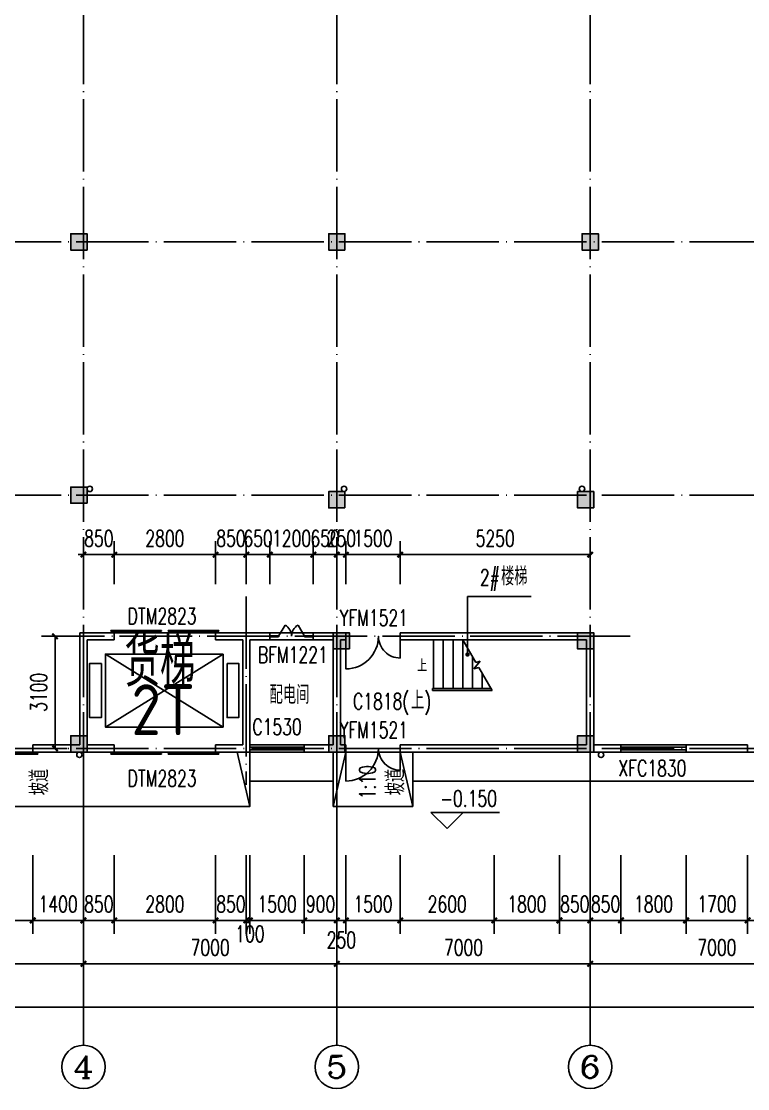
# Model space of a CAD drawing. Extents: x -4747 to 1060961, y -766984 to 396631.
# Drawn here: x 497830 to 517895, y -16063 to 13431 of the extents above; entities that cross this region are included whole.
import ezdxf
from ezdxf.enums import TextEntityAlignment as Align

# ---------------------------------------------------------------- set-up
doc = ezdxf.new("R2010")
doc.units = 0
doc.header["$LTSCALE"] = 1000
doc.header["$MEASUREMENT"] = 0
doc.linetypes.add('DOTE', pattern=[2.42, 2, -0.2, 0.02, -0.2])
doc.layers.get('0').update_dxf_attribs({"linetype": 'CONTINUOUS'})
doc.layers.get('DEFPOINTS').update_dxf_attribs({"linetype": 'CONTINUOUS'})
for name, color, linetype in [('AXIS', 3, 'CONTINUOUS'), ('AXIS_TEXT', 7, 'CONTINUOUS'), ('DIM_ELEV', 3, 'CONTINUOUS'), ('DIM_LEAD', 3, 'CONTINUOUS'), ('DIM_SYMB', 3, 'CONTINUOUS'), ('DOTE', 1, 'DOTE'), ('PUB_DIM', 3, 'CONTINUOUS'), ('PUB_TEXT', 7, 'CONTINUOUS'), ('STAIR', 2, 'CONTINUOUS'), ('WALL', 6, 'CONTINUOUS'), ('WINDOW', 4, 'CONTINUOUS'), ('WINDOW_TEXT', 7, 'CONTINUOUS'), ('剖面填充', 147, 'CONTINUOUS'), ('散水', 2, 'CONTINUOUS'), ('柱', 2, 'CONTINUOUS'), ('柱涂实', 54, 'CONTINUOUS'), ('立面轮廓线', 3, 'CONTINUOUS'), ('雨水管', 2, 'CONTINUOUS'), ('面积计算', 7, 'CONTINUOUS')]:
    doc.layers.add(name, color=color, linetype=linetype)
doc.styles.add('_TCH_AXIS', font='COMPLEX', dxfattribs={"bigfont": 'GBCBIG'})
doc.styles.add('_TCH_DIM', font='SIMPLEX', dxfattribs={"bigfont": 'GBCBIG'})
doc.styles.add('_TCH_WINDOW', font='SIMPLEX', dxfattribs={"height": 3.5, "bigfont": 'GBCBIG'})
doc.styles.add('COMPLEX', font='complex_.ttf')
doc.styles.add('DIM_FONT', font='SIMPLEX', dxfattribs={"width": 0.7, "bigfont": 'GBCBIG'})
doc.styles.get("Standard").update_dxf_attribs({"font": 'gbenor.shx', "bigfont": 'gbcbig.shx'})
doc.dimstyles.new('DIMN150', dxfattribs={"dimscale": 1.5, "dimtxt": 300, "dimasz": 100, "dimexe": 250, "dimexo": 300, "dimgap": 150, "dimtad": 1, "dimdec": 0, "dimzin": 0, "dimtxsty": 'DIM_FONT', "dimblk": 'ARCHTICK', "dimcen": 0.09, "dimclrt": 7, "dimazin": 3, "dimtfac": 1, "dimtdec": 0, "dimtix": 1, "dimtmove": 0, "dimatfit": 3, "dimtolj": 1, "dimtzin": 0})

# ---------------------------------------------------------------- blocks, each defined once
blk = doc.blocks.new('A$C22EA1380')
at = {"layer": '柱涂实'}
for points in [[(21200, 13875), (21200, 14325), (20750, 14325), (20750, 13875)], [(28325, 13875), (28325, 14325), (27875, 14325), (27875, 13875)], [(35325, 13875), (35325, 14325), (34875, 14325), (34875, 13875)], [(21200, 6875), (21200, 7325), (20750, 7325), (20750, 6875)], [(28325, 6750), (28325, 7200), (27875, 7200), (27875, 6750)], [(35200, 6750), (35200, 7200), (34750, 7200), (34750, 6750)], [(28450, 2850), (28450, 3300), (28000, 3300), (28000, 2850)], [(35200, 2850), (35200, 3300), (34750, 3300), (34750, 2850)], [(21200, 0), (21200, 450), (20750, 450), (20750, 0)], [(28325, 0), (28325, 450), (27875, 450), (27875, 0)], [(35200, 0), (35200, 450), (34750, 450), (34750, 0)]]:
    blk.add_hatch(color=256, dxfattribs=at).paths.add_polyline_path(points)
at = {"layer": '柱'}
for points in [[(21200, 13875), (21200, 14325), (20750, 14325), (20750, 13875)], [(28325, 13875), (28325, 14325), (27875, 14325), (27875, 13875)], [(35325, 13875), (35325, 14325), (34875, 14325), (34875, 13875)], [(21200, 6875), (21200, 7325), (20750, 7325), (20750, 6875)], [(28325, 6750), (28325, 7200), (27875, 7200), (27875, 6750)], [(35200, 6750), (35200, 7200), (34750, 7200), (34750, 6750)], [(28450, 2850), (28450, 3300), (28000, 3300), (28000, 2850)], [(35200, 2850), (35200, 3300), (34750, 3300), (34750, 2850)], [(21200, 0), (21200, 450), (20750, 450), (20750, 0)], [(28325, 0), (28325, 450), (27875, 450), (27875, 0)], [(35200, 0), (35200, 450), (34750, 450), (34750, 0)]]:
    blk.add_lwpolyline(points, close=True, dxfattribs=at)
at = {"layer": '柱涂实', "linetype": 'CONTINUOUS'}
for points in [[(21200, 13875), (21200, 14325), (20750, 14325), (20750, 13875)], [(28325, 13875), (28325, 14325), (27875, 14325), (27875, 13875)], [(35325, 13875), (35325, 14325), (34875, 14325), (34875, 13875)], [(21200, 6875), (21200, 7325), (20750, 7325), (20750, 6875)], [(28325, 6750), (28325, 7200), (27875, 7200), (27875, 6750)], [(35200, 6750), (35200, 7200), (34750, 7200), (34750, 6750)], [(28450, 2850), (28450, 3300), (28000, 3300), (28000, 2850)], [(35200, 2850), (35200, 3300), (34750, 3300), (34750, 2850)], [(21200, 0), (21200, 450), (20750, 450), (20750, 0)], [(28325, 0), (28325, 450), (27875, 450), (27875, 0)], [(35200, 0), (35200, 450), (34750, 450), (34750, 0)]]:
    blk.add_lwpolyline(points, close=True, dxfattribs=at)
blk = doc.blocks.new('_ARCHTICK')
at = {"color": 0, "linetype": 'BYBLOCK', "const_width": 0.4}
blk.add_lwpolyline([(-0.5, -0.5), (0.5, 0.5)], dxfattribs=at)
blk = doc.blocks.new('*D963')
at = {"layer": 'DEFPOINTS', "color": 0}
for p in [(500395, -1307), (499545, -2570), (500395, -2570)]:
    blk.add_point(p, dxfattribs=at)
at = {"layer": 'PUB_DIM', "color": 0}
for p, q in [((499545, -2120), (499545, -932)), ((500395, -2120), (500395, -932)), ((499545, -1307), (499395, -1307)), ((499545, -1307), (500395, -1307)), ((500395, -1307), (500545, -1307))]:
    blk.add_line(p, q, dxfattribs=at)
at = {"layer": 'PUB_DIM', "color": 0, "xscale": 150, "yscale": 150, "zscale": 150}
blk.add_blockref('_ARCHTICK', (499545, -1307), dxfattribs=at)
at = {"layer": 'PUB_DIM', "color": 0, "xscale": 150, "yscale": 150, "zscale": 150, "rotation": 180}
blk.add_blockref('_ARCHTICK', (500395, -1307), dxfattribs=at)
at = {"layer": 'PUB_DIM', "color": 7, "insert": (499970, -857), "char_height": 450, "attachment_point": 5, "style": 'DIM_FONT'}
blk.add_mtext('\\A1;850', dxfattribs=at)
blk = doc.blocks.new('*D964')
at = {"layer": 'DEFPOINTS', "color": 0}
for p in [(503195, -1307), (500395, -2570), (503195, -2570)]:
    blk.add_point(p, dxfattribs=at)
at = {"layer": 'PUB_DIM', "color": 0}
for p, q in [((500395, -2120), (500395, -932)), ((503195, -2120), (503195, -932)), ((500395, -1307), (503195, -1307))]:
    blk.add_line(p, q, dxfattribs=at)
at = {"layer": 'PUB_DIM', "color": 0, "xscale": 150, "yscale": 150, "zscale": 150, "rotation": 180}
blk.add_blockref('_ARCHTICK', (500395, -1307), dxfattribs=at)
at = {"layer": 'PUB_DIM', "color": 0, "xscale": 150, "yscale": 150, "zscale": 150}
blk.add_blockref('_ARCHTICK', (503195, -1307), dxfattribs=at)
at = {"layer": 'PUB_DIM', "color": 7, "insert": (501795, -857), "char_height": 450, "attachment_point": 5, "style": 'DIM_FONT'}
blk.add_mtext('\\A1;2800', dxfattribs=at)
blk = doc.blocks.new('*D965')
at = {"layer": 'DEFPOINTS', "color": 0}
for p in [(504045, -1307), (503195, -2570), (504045, -2570)]:
    blk.add_point(p, dxfattribs=at)
at = {"layer": 'PUB_DIM', "color": 0}
for p, q in [((503195, -2120), (503195, -932)), ((504045, -2120), (504045, -932)), ((503195, -1307), (503045, -1307)), ((503195, -1307), (504045, -1307)), ((504045, -1307), (504195, -1307))]:
    blk.add_line(p, q, dxfattribs=at)
at = {"layer": 'PUB_DIM', "color": 0, "xscale": 150, "yscale": 150, "zscale": 150}
blk.add_blockref('_ARCHTICK', (503195, -1307), dxfattribs=at)
at = {"layer": 'PUB_DIM', "color": 0, "xscale": 150, "yscale": 150, "zscale": 150, "rotation": 180}
blk.add_blockref('_ARCHTICK', (504045, -1307), dxfattribs=at)
at = {"layer": 'PUB_DIM', "color": 7, "insert": (503620, -857), "char_height": 450, "attachment_point": 5, "style": 'DIM_FONT'}
blk.add_mtext('\\A1;850', dxfattribs=at)
blk = doc.blocks.new('*D966')
at = {"layer": 'DEFPOINTS', "color": 0}
for p in [(504695, -1307), (504045, -2570), (504695, -2570)]:
    blk.add_point(p, dxfattribs=at)
at = {"layer": 'PUB_DIM', "color": 0}
for p, q in [((504045, -2120), (504045, -932)), ((504695, -2120), (504695, -932)), ((504045, -1307), (503895, -1307)), ((504045, -1307), (504695, -1307)), ((504695, -1307), (504845, -1307))]:
    blk.add_line(p, q, dxfattribs=at)
at = {"layer": 'PUB_DIM', "color": 0, "xscale": 150, "yscale": 150, "zscale": 150}
blk.add_blockref('_ARCHTICK', (504045, -1307), dxfattribs=at)
at = {"layer": 'PUB_DIM', "color": 0, "xscale": 150, "yscale": 150, "zscale": 150, "rotation": 180}
blk.add_blockref('_ARCHTICK', (504695, -1307), dxfattribs=at)
at = {"layer": 'PUB_DIM', "color": 7, "insert": (504370, -857), "char_height": 450, "attachment_point": 5, "style": 'DIM_FONT'}
blk.add_mtext('\\A1;650', dxfattribs=at)
blk = doc.blocks.new('*D967')
at = {"layer": 'DEFPOINTS', "color": 0}
for p in [(505895, -1307), (504695, -2570), (505895, -2570)]:
    blk.add_point(p, dxfattribs=at)
at = {"layer": 'PUB_DIM', "color": 0}
for p, q in [((504695, -2120), (504695, -932)), ((505895, -2120), (505895, -932)), ((504695, -1307), (504545, -1307)), ((504695, -1307), (505895, -1307)), ((505895, -1307), (506045, -1307))]:
    blk.add_line(p, q, dxfattribs=at)
at = {"layer": 'PUB_DIM', "color": 0, "xscale": 150, "yscale": 150, "zscale": 150}
blk.add_blockref('_ARCHTICK', (504695, -1307), dxfattribs=at)
at = {"layer": 'PUB_DIM', "color": 0, "xscale": 150, "yscale": 150, "zscale": 150, "rotation": 180}
blk.add_blockref('_ARCHTICK', (505895, -1307), dxfattribs=at)
at = {"layer": 'PUB_DIM', "color": 7, "insert": (505295, -857), "char_height": 450, "attachment_point": 5, "style": 'DIM_FONT'}
blk.add_mtext('\\A1;1200', dxfattribs=at)
blk = doc.blocks.new('*D968')
at = {"layer": 'DEFPOINTS', "color": 0}
for p in [(506545, -1307), (505895, -2570), (506545, -2570)]:
    blk.add_point(p, dxfattribs=at)
at = {"layer": 'PUB_DIM', "color": 0}
for p, q in [((505895, -2120), (505895, -932)), ((506545, -2120), (506545, -932)), ((505895, -1307), (505745, -1307)), ((505895, -1307), (506545, -1307)), ((506545, -1307), (506695, -1307))]:
    blk.add_line(p, q, dxfattribs=at)
at = {"layer": 'PUB_DIM', "color": 0, "xscale": 150, "yscale": 150, "zscale": 150}
blk.add_blockref('_ARCHTICK', (505895, -1307), dxfattribs=at)
at = {"layer": 'PUB_DIM', "color": 0, "xscale": 150, "yscale": 150, "zscale": 150, "rotation": 180}
blk.add_blockref('_ARCHTICK', (506545, -1307), dxfattribs=at)
at = {"layer": 'PUB_DIM', "color": 7, "insert": (506220, -857), "char_height": 450, "attachment_point": 5, "style": 'DIM_FONT'}
blk.add_mtext('\\A1;650', dxfattribs=at)
blk = doc.blocks.new('*D969')
at = {"layer": 'DEFPOINTS', "color": 0}
for p in [(506795, -1307), (506545, -2570), (506795, -2570)]:
    blk.add_point(p, dxfattribs=at)
at = {"layer": 'PUB_DIM', "color": 0}
for p, q in [((506545, -2120), (506545, -932)), ((506795, -2120), (506795, -932)), ((506545, -1307), (506395, -1307)), ((506545, -1307), (506795, -1307)), ((506795, -1307), (506945, -1307))]:
    blk.add_line(p, q, dxfattribs=at)
at = {"layer": 'PUB_DIM', "color": 0, "xscale": 150, "yscale": 150, "zscale": 150}
blk.add_blockref('_ARCHTICK', (506545, -1307), dxfattribs=at)
at = {"layer": 'PUB_DIM', "color": 0, "xscale": 150, "yscale": 150, "zscale": 150, "rotation": 180}
blk.add_blockref('_ARCHTICK', (506795, -1307), dxfattribs=at)
at = {"layer": 'PUB_DIM', "color": 7, "insert": (506670, -857), "char_height": 450, "attachment_point": 5, "style": 'DIM_FONT'}
blk.add_mtext('\\A1;250', dxfattribs=at)
blk = doc.blocks.new('*D970')
at = {"layer": 'DEFPOINTS', "color": 0}
for p in [(508295, -1307), (506795, -2570), (508295, -2570)]:
    blk.add_point(p, dxfattribs=at)
at = {"layer": 'PUB_DIM', "color": 0}
for p, q in [((506795, -2120), (506795, -932)), ((508295, -2120), (508295, -932)), ((506795, -1307), (506645, -1307)), ((506795, -1307), (508295, -1307)), ((508295, -1307), (508445, -1307))]:
    blk.add_line(p, q, dxfattribs=at)
at = {"layer": 'PUB_DIM', "color": 0, "xscale": 150, "yscale": 150, "zscale": 150}
blk.add_blockref('_ARCHTICK', (506795, -1307), dxfattribs=at)
at = {"layer": 'PUB_DIM', "color": 0, "xscale": 150, "yscale": 150, "zscale": 150, "rotation": 180}
blk.add_blockref('_ARCHTICK', (508295, -1307), dxfattribs=at)
at = {"layer": 'PUB_DIM', "color": 7, "insert": (507545, -857), "char_height": 450, "attachment_point": 5, "style": 'DIM_FONT'}
blk.add_mtext('\\A1;1500', dxfattribs=at)
blk = doc.blocks.new('*D971')
at = {"layer": 'DEFPOINTS', "color": 0}
for p in [(513545, -1307), (508295, -2570), (513545, -2570)]:
    blk.add_point(p, dxfattribs=at)
at = {"layer": 'PUB_DIM', "color": 0}
for p, q in [((508295, -2120), (508295, -932)), ((513545, -2120), (513545, -932)), ((508295, -1307), (513545, -1307))]:
    blk.add_line(p, q, dxfattribs=at)
at = {"layer": 'PUB_DIM', "color": 0, "xscale": 150, "yscale": 150, "zscale": 150, "rotation": 180}
blk.add_blockref('_ARCHTICK', (508295, -1307), dxfattribs=at)
at = {"layer": 'PUB_DIM', "color": 0, "xscale": 150, "yscale": 150, "zscale": 150}
blk.add_blockref('_ARCHTICK', (513545, -1307), dxfattribs=at)
at = {"layer": 'PUB_DIM', "color": 7, "insert": (510920, -857), "char_height": 450, "attachment_point": 5, "style": 'DIM_FONT'}
blk.add_mtext('\\A1;5250', dxfattribs=at)
blk = doc.blocks.new('*D1541')
at = {"layer": 'DEFPOINTS', "color": 0}
for p in [(517895, -9163), (519695, -9163), (519695, -11413)]:
    blk.add_point(p, dxfattribs=at)
at = {"layer": 'PUB_DIM', "color": 0}
for p, q in [((517895, -9613), (517895, -11788)), ((519695, -9613), (519695, -11788)), ((517895, -11413), (519695, -11413))]:
    blk.add_line(p, q, dxfattribs=at)
at = {"layer": 'PUB_DIM', "color": 0, "xscale": 150, "yscale": 150, "zscale": 150, "rotation": 180}
blk.add_blockref('_ARCHTICK', (517895, -11413), dxfattribs=at)
at = {"layer": 'PUB_DIM', "color": 0, "xscale": 150, "yscale": 150, "zscale": 150}
blk.add_blockref('_ARCHTICK', (519695, -11413), dxfattribs=at)
at = {"layer": 'PUB_DIM', "color": 7, "insert": (518795, -10963), "char_height": 450, "attachment_point": 5, "style": 'DIM_FONT'}
blk.add_mtext('\\A1;1800', dxfattribs=at)
blk = doc.blocks.new('*D1542')
at = {"layer": 'DEFPOINTS', "color": 0}
for p in [(516195, -9163), (517895, -9163), (517895, -11413)]:
    blk.add_point(p, dxfattribs=at)
at = {"layer": 'PUB_DIM', "color": 0}
for p, q in [((516195, -9613), (516195, -11788)), ((517895, -9613), (517895, -11788)), ((516195, -11413), (517895, -11413))]:
    blk.add_line(p, q, dxfattribs=at)
at = {"layer": 'PUB_DIM', "color": 0, "xscale": 150, "yscale": 150, "zscale": 150, "rotation": 180}
blk.add_blockref('_ARCHTICK', (516195, -11413), dxfattribs=at)
at = {"layer": 'PUB_DIM', "color": 0, "xscale": 150, "yscale": 150, "zscale": 150}
blk.add_blockref('_ARCHTICK', (517895, -11413), dxfattribs=at)
at = {"layer": 'PUB_DIM', "color": 7, "insert": (517045, -10963), "char_height": 450, "attachment_point": 5, "style": 'DIM_FONT'}
blk.add_mtext('\\A1;1700', dxfattribs=at)
blk = doc.blocks.new('*D1543')
at = {"layer": 'DEFPOINTS', "color": 0}
for p in [(514395, -9163), (516195, -9163), (516195, -11413)]:
    blk.add_point(p, dxfattribs=at)
at = {"layer": 'PUB_DIM', "color": 0}
for p, q in [((514395, -9613), (514395, -11788)), ((516195, -9613), (516195, -11788)), ((514395, -11413), (516195, -11413))]:
    blk.add_line(p, q, dxfattribs=at)
at = {"layer": 'PUB_DIM', "color": 0, "xscale": 150, "yscale": 150, "zscale": 150, "rotation": 180}
blk.add_blockref('_ARCHTICK', (514395, -11413), dxfattribs=at)
at = {"layer": 'PUB_DIM', "color": 0, "xscale": 150, "yscale": 150, "zscale": 150}
blk.add_blockref('_ARCHTICK', (516195, -11413), dxfattribs=at)
at = {"layer": 'PUB_DIM', "color": 7, "insert": (515295, -10963), "char_height": 450, "attachment_point": 5, "style": 'DIM_FONT'}
blk.add_mtext('\\A1;1800', dxfattribs=at)
blk = doc.blocks.new('*D1544')
at = {"layer": 'DEFPOINTS', "color": 0}
for p in [(513545, -9163), (514395, -9163), (514395, -11413)]:
    blk.add_point(p, dxfattribs=at)
at = {"layer": 'PUB_DIM', "color": 0}
for p, q in [((513545, -9613), (513545, -11788)), ((514395, -9613), (514395, -11788)), ((513545, -11413), (513395, -11413)), ((513545, -11413), (514395, -11413)), ((514395, -11413), (514545, -11413))]:
    blk.add_line(p, q, dxfattribs=at)
at = {"layer": 'PUB_DIM', "color": 0, "xscale": 150, "yscale": 150, "zscale": 150}
blk.add_blockref('_ARCHTICK', (513545, -11413), dxfattribs=at)
at = {"layer": 'PUB_DIM', "color": 0, "xscale": 150, "yscale": 150, "zscale": 150, "rotation": 180}
blk.add_blockref('_ARCHTICK', (514395, -11413), dxfattribs=at)
at = {"layer": 'PUB_DIM', "color": 7, "insert": (513970, -10963), "char_height": 450, "attachment_point": 5, "style": 'DIM_FONT'}
blk.add_mtext('\\A1;850', dxfattribs=at)
blk = doc.blocks.new('*D1545')
at = {"layer": 'DEFPOINTS', "color": 0}
for p in [(512695, -9163), (513545, -9163), (513545, -11413)]:
    blk.add_point(p, dxfattribs=at)
at = {"layer": 'PUB_DIM', "color": 0}
for p, q in [((512695, -9613), (512695, -11788)), ((513545, -9613), (513545, -11788)), ((512695, -11413), (512545, -11413)), ((512695, -11413), (513545, -11413)), ((513545, -11413), (513695, -11413))]:
    blk.add_line(p, q, dxfattribs=at)
at = {"layer": 'PUB_DIM', "color": 0, "xscale": 150, "yscale": 150, "zscale": 150}
blk.add_blockref('_ARCHTICK', (512695, -11413), dxfattribs=at)
at = {"layer": 'PUB_DIM', "color": 0, "xscale": 150, "yscale": 150, "zscale": 150, "rotation": 180}
blk.add_blockref('_ARCHTICK', (513545, -11413), dxfattribs=at)
at = {"layer": 'PUB_DIM', "color": 7, "insert": (513120, -10963), "char_height": 450, "attachment_point": 5, "style": 'DIM_FONT'}
blk.add_mtext('\\A1;850', dxfattribs=at)
blk = doc.blocks.new('*D1546')
at = {"layer": 'DEFPOINTS', "color": 0}
for p in [(510895, -9163), (512695, -9163), (512695, -11413)]:
    blk.add_point(p, dxfattribs=at)
at = {"layer": 'PUB_DIM', "color": 0}
for p, q in [((510895, -9613), (510895, -11788)), ((512695, -9613), (512695, -11788)), ((510895, -11413), (512695, -11413))]:
    blk.add_line(p, q, dxfattribs=at)
at = {"layer": 'PUB_DIM', "color": 0, "xscale": 150, "yscale": 150, "zscale": 150, "rotation": 180}
blk.add_blockref('_ARCHTICK', (510895, -11413), dxfattribs=at)
at = {"layer": 'PUB_DIM', "color": 0, "xscale": 150, "yscale": 150, "zscale": 150}
blk.add_blockref('_ARCHTICK', (512695, -11413), dxfattribs=at)
at = {"layer": 'PUB_DIM', "color": 7, "insert": (511795, -10963), "char_height": 450, "attachment_point": 5, "style": 'DIM_FONT'}
blk.add_mtext('\\A1;1800', dxfattribs=at)
blk = doc.blocks.new('*D1547')
at = {"layer": 'DEFPOINTS', "color": 0}
for p in [(508295, -9163), (510895, -9163), (510895, -11413)]:
    blk.add_point(p, dxfattribs=at)
at = {"layer": 'PUB_DIM', "color": 0}
for p, q in [((508295, -9613), (508295, -11788)), ((510895, -9613), (510895, -11788)), ((508295, -11413), (510895, -11413))]:
    blk.add_line(p, q, dxfattribs=at)
at = {"layer": 'PUB_DIM', "color": 0, "xscale": 150, "yscale": 150, "zscale": 150, "rotation": 180}
blk.add_blockref('_ARCHTICK', (508295, -11413), dxfattribs=at)
at = {"layer": 'PUB_DIM', "color": 0, "xscale": 150, "yscale": 150, "zscale": 150}
blk.add_blockref('_ARCHTICK', (510895, -11413), dxfattribs=at)
at = {"layer": 'PUB_DIM', "color": 7, "insert": (509595, -10963), "char_height": 450, "attachment_point": 5, "style": 'DIM_FONT'}
blk.add_mtext('\\A1;2600', dxfattribs=at)
blk = doc.blocks.new('*D1548')
at = {"layer": 'DEFPOINTS', "color": 0}
for p in [(506794.914308, -9163), (508294.914308, -9163), (508294.914308, -11413)]:
    blk.add_point(p, dxfattribs=at)
at = {"layer": 'PUB_DIM', "color": 0}
for p, q in [((506794.914308, -9613), (506794.914308, -11788)), ((508294.914308, -9613), (508294.914308, -11788)), ((506794.914308, -11413), (508294.914308, -11413))]:
    blk.add_line(p, q, dxfattribs=at)
at = {"layer": 'PUB_DIM', "color": 0, "xscale": 150, "yscale": 150, "zscale": 150, "rotation": 180}
blk.add_blockref('_ARCHTICK', (506794.914308, -11413), dxfattribs=at)
at = {"layer": 'PUB_DIM', "color": 0, "xscale": 150, "yscale": 150, "zscale": 150}
blk.add_blockref('_ARCHTICK', (508294.914308, -11413), dxfattribs=at)
at = {"layer": 'PUB_DIM', "color": 7, "insert": (507544.914308, -10963), "char_height": 450, "attachment_point": 5, "style": 'DIM_FONT'}
blk.add_mtext('\\A1;1500', dxfattribs=at)
blk = doc.blocks.new('*D1549')
at = {"layer": 'DEFPOINTS', "color": 0}
for p in [(506545, -9163), (506795, -9163), (506795, -11413)]:
    blk.add_point(p, dxfattribs=at)
at = {"layer": 'PUB_DIM', "color": 0}
for p, q in [((506545, -9613), (506545, -11788)), ((506795, -9613), (506795, -11788)), ((506545, -11413), (506395, -11413)), ((506545, -11413), (506795, -11413)), ((506795, -11413), (506945, -11413))]:
    blk.add_line(p, q, dxfattribs=at)
at = {"layer": 'PUB_DIM', "color": 0, "xscale": 150, "yscale": 150, "zscale": 150}
blk.add_blockref('_ARCHTICK', (506545, -11413), dxfattribs=at)
at = {"layer": 'PUB_DIM', "color": 0, "xscale": 150, "yscale": 150, "zscale": 150, "rotation": 180}
blk.add_blockref('_ARCHTICK', (506795, -11413), dxfattribs=at)
at = {"layer": 'PUB_DIM', "color": 7, "insert": (506670, -11956), "char_height": 450, "attachment_point": 5, "style": 'DIM_FONT'}
blk.add_mtext('\\A1;250', dxfattribs=at)
blk = doc.blocks.new('*D1550')
at = {"layer": 'DEFPOINTS', "color": 0}
for p in [(505645, -9163), (506545, -9163), (506545, -11413)]:
    blk.add_point(p, dxfattribs=at)
at = {"layer": 'PUB_DIM', "color": 0}
for p, q in [((505645, -9613), (505645, -11788)), ((506545, -9613), (506545, -11788)), ((505645, -11413), (505495, -11413)), ((505645, -11413), (506545, -11413)), ((506545, -11413), (506695, -11413))]:
    blk.add_line(p, q, dxfattribs=at)
at = {"layer": 'PUB_DIM', "color": 0, "xscale": 150, "yscale": 150, "zscale": 150}
blk.add_blockref('_ARCHTICK', (505645, -11413), dxfattribs=at)
at = {"layer": 'PUB_DIM', "color": 0, "xscale": 150, "yscale": 150, "zscale": 150, "rotation": 180}
blk.add_blockref('_ARCHTICK', (506545, -11413), dxfattribs=at)
at = {"layer": 'PUB_DIM', "color": 7, "insert": (506095, -10963), "char_height": 450, "attachment_point": 5, "style": 'DIM_FONT'}
blk.add_mtext('\\A1;900', dxfattribs=at)
blk = doc.blocks.new('*D1551')
at = {"layer": 'DEFPOINTS', "color": 0}
for p in [(504145, -9163), (505645, -9163), (505645, -11413)]:
    blk.add_point(p, dxfattribs=at)
at = {"layer": 'PUB_DIM', "color": 0}
for p, q in [((504145, -9613), (504145, -11788)), ((505645, -9613), (505645, -11788)), ((504145, -11413), (503995, -11413)), ((504145, -11413), (505645, -11413)), ((505645, -11413), (505795, -11413))]:
    blk.add_line(p, q, dxfattribs=at)
at = {"layer": 'PUB_DIM', "color": 0, "xscale": 150, "yscale": 150, "zscale": 150}
blk.add_blockref('_ARCHTICK', (504145, -11413), dxfattribs=at)
at = {"layer": 'PUB_DIM', "color": 0, "xscale": 150, "yscale": 150, "zscale": 150, "rotation": 180}
blk.add_blockref('_ARCHTICK', (505645, -11413), dxfattribs=at)
at = {"layer": 'PUB_DIM', "color": 7, "insert": (504895, -10963), "char_height": 450, "attachment_point": 5, "style": 'DIM_FONT'}
blk.add_mtext('\\A1;1500', dxfattribs=at)
blk = doc.blocks.new('*D1552')
at = {"layer": 'DEFPOINTS', "color": 0}
for p in [(504045, -9163), (504145, -9163), (504145, -11413)]:
    blk.add_point(p, dxfattribs=at)
at = {"layer": 'PUB_DIM', "color": 0}
for p, q in [((504045, -9613), (504045, -11788)), ((504145, -9613), (504145, -11788)), ((504045, -11413), (503895, -11413)), ((504045, -11413), (504145, -11413)), ((504145, -11413), (504295, -11413))]:
    blk.add_line(p, q, dxfattribs=at)
at = {"layer": 'PUB_DIM', "color": 0, "xscale": 150, "yscale": 150, "zscale": 150}
blk.add_blockref('_ARCHTICK', (504045, -11413), dxfattribs=at)
at = {"layer": 'PUB_DIM', "color": 0, "xscale": 150, "yscale": 150, "zscale": 150, "rotation": 180}
blk.add_blockref('_ARCHTICK', (504145, -11413), dxfattribs=at)
at = {"layer": 'PUB_DIM', "color": 7, "insert": (504145, -11788), "char_height": 450, "attachment_point": 5, "style": 'DIM_FONT'}
blk.add_mtext('\\A1;100', dxfattribs=at)
blk = doc.blocks.new('*D1553')
at = {"layer": 'DEFPOINTS', "color": 0}
for p in [(503195, -9163), (504045, -9163), (504045, -11413)]:
    blk.add_point(p, dxfattribs=at)
at = {"layer": 'PUB_DIM', "color": 0}
for p, q in [((503195, -9613), (503195, -11788)), ((504045, -9613), (504045, -11788)), ((503195, -11413), (503045, -11413)), ((503195, -11413), (504045, -11413)), ((504045, -11413), (504195, -11413))]:
    blk.add_line(p, q, dxfattribs=at)
at = {"layer": 'PUB_DIM', "color": 0, "xscale": 150, "yscale": 150, "zscale": 150}
blk.add_blockref('_ARCHTICK', (503195, -11413), dxfattribs=at)
at = {"layer": 'PUB_DIM', "color": 0, "xscale": 150, "yscale": 150, "zscale": 150, "rotation": 180}
blk.add_blockref('_ARCHTICK', (504045, -11413), dxfattribs=at)
at = {"layer": 'PUB_DIM', "color": 7, "insert": (503620, -10963), "char_height": 450, "attachment_point": 5, "style": 'DIM_FONT'}
blk.add_mtext('\\A1;850', dxfattribs=at)
blk = doc.blocks.new('*D1554')
at = {"layer": 'DEFPOINTS', "color": 0}
for p in [(500395, -9163), (503195, -9163), (503195, -11413)]:
    blk.add_point(p, dxfattribs=at)
at = {"layer": 'PUB_DIM', "color": 0}
for p, q in [((500395, -9613), (500395, -11788)), ((503195, -9613), (503195, -11788)), ((500395, -11413), (503195, -11413))]:
    blk.add_line(p, q, dxfattribs=at)
at = {"layer": 'PUB_DIM', "color": 0, "xscale": 150, "yscale": 150, "zscale": 150, "rotation": 180}
blk.add_blockref('_ARCHTICK', (500395, -11413), dxfattribs=at)
at = {"layer": 'PUB_DIM', "color": 0, "xscale": 150, "yscale": 150, "zscale": 150}
blk.add_blockref('_ARCHTICK', (503195, -11413), dxfattribs=at)
at = {"layer": 'PUB_DIM', "color": 7, "insert": (501795, -10963), "char_height": 450, "attachment_point": 5, "style": 'DIM_FONT'}
blk.add_mtext('\\A1;2800', dxfattribs=at)
blk = doc.blocks.new('*D1555')
at = {"layer": 'DEFPOINTS', "color": 0}
for p in [(499545, -9163), (500395, -9163), (500395, -11413)]:
    blk.add_point(p, dxfattribs=at)
at = {"layer": 'PUB_DIM', "color": 0}
for p, q in [((499545, -9613), (499545, -11788)), ((500395, -9613), (500395, -11788)), ((499545, -11413), (499395, -11413)), ((499545, -11413), (500395, -11413)), ((500395, -11413), (500545, -11413))]:
    blk.add_line(p, q, dxfattribs=at)
at = {"layer": 'PUB_DIM', "color": 0, "xscale": 150, "yscale": 150, "zscale": 150}
blk.add_blockref('_ARCHTICK', (499545, -11413), dxfattribs=at)
at = {"layer": 'PUB_DIM', "color": 0, "xscale": 150, "yscale": 150, "zscale": 150, "rotation": 180}
blk.add_blockref('_ARCHTICK', (500395, -11413), dxfattribs=at)
at = {"layer": 'PUB_DIM', "color": 7, "insert": (499970, -10963), "char_height": 450, "attachment_point": 5, "style": 'DIM_FONT'}
blk.add_mtext('\\A1;850', dxfattribs=at)
blk = doc.blocks.new('*D1556')
at = {"layer": 'DEFPOINTS', "color": 0}
for p in [(498145, -9163), (499545, -9163), (499545, -11413)]:
    blk.add_point(p, dxfattribs=at)
at = {"layer": 'PUB_DIM', "color": 0}
for p, q in [((498145, -9613), (498145, -11788)), ((499545, -9613), (499545, -11788)), ((498145, -11413), (497995, -11413)), ((498145, -11413), (499545, -11413)), ((499545, -11413), (499695, -11413))]:
    blk.add_line(p, q, dxfattribs=at)
at = {"layer": 'PUB_DIM', "color": 0, "xscale": 150, "yscale": 150, "zscale": 150}
blk.add_blockref('_ARCHTICK', (498145, -11413), dxfattribs=at)
at = {"layer": 'PUB_DIM', "color": 0, "xscale": 150, "yscale": 150, "zscale": 150, "rotation": 180}
blk.add_blockref('_ARCHTICK', (499545, -11413), dxfattribs=at)
at = {"layer": 'PUB_DIM', "color": 7, "insert": (498845, -10963), "char_height": 450, "attachment_point": 5, "style": 'DIM_FONT'}
blk.add_mtext('\\A1;1400', dxfattribs=at)
blk = doc.blocks.new('*D1557')
at = {"layer": 'DEFPOINTS', "color": 0}
for p in [(493945, -9163), (498145, -9163), (498145, -11413)]:
    blk.add_point(p, dxfattribs=at)
at = {"layer": 'PUB_DIM', "color": 0}
for p, q in [((493945, -9613), (493945, -11788)), ((498145, -9613), (498145, -11788)), ((493945, -11413), (498145, -11413))]:
    blk.add_line(p, q, dxfattribs=at)
at = {"layer": 'PUB_DIM', "color": 0, "xscale": 150, "yscale": 150, "zscale": 150, "rotation": 180}
blk.add_blockref('_ARCHTICK', (493945, -11413), dxfattribs=at)
at = {"layer": 'PUB_DIM', "color": 0, "xscale": 150, "yscale": 150, "zscale": 150}
blk.add_blockref('_ARCHTICK', (498145, -11413), dxfattribs=at)
at = {"layer": 'PUB_DIM', "color": 7, "insert": (496045, -10963), "char_height": 450, "attachment_point": 5, "style": 'DIM_FONT'}
blk.add_mtext('\\A1;4200', dxfattribs=at)
blk = doc.blocks.new('*D1605')
at = {"layer": 'AXIS', "color": 0}
for p, q in [((492545, -9313), (492545, -12988)), ((499545, -9313), (499545, -12988)), ((492545, -12613), (499545, -12613))]:
    blk.add_line(p, q, dxfattribs=at)
at = {"layer": 'DEFPOINTS', "color": 0}
for p in [(492545, -8863), (499545, -8863), (499545, -12613)]:
    blk.add_point(p, dxfattribs=at)
at = {"layer": 'AXIS', "color": 0, "xscale": 150, "yscale": 150, "zscale": 150, "rotation": 180}
blk.add_blockref('_ARCHTICK', (492545, -12613), dxfattribs=at)
at = {"layer": 'AXIS', "color": 0, "xscale": 150, "yscale": 150, "zscale": 150}
blk.add_blockref('_ARCHTICK', (499545, -12613), dxfattribs=at)
at = {"layer": 'AXIS', "color": 7, "insert": (496045, -12163), "char_height": 450, "attachment_point": 5, "style": 'DIM_FONT'}
blk.add_mtext('\\A1;7000', dxfattribs=at)
blk = doc.blocks.new('*D1606')
at = {"layer": 'AXIS', "color": 0}
for p, q in [((499545, -9313), (499545, -12988)), ((506545, -9313), (506545, -12988)), ((499545, -12613), (506545, -12613))]:
    blk.add_line(p, q, dxfattribs=at)
at = {"layer": 'DEFPOINTS', "color": 0}
for p in [(499545, -8863), (506545, -8863), (506545, -12613)]:
    blk.add_point(p, dxfattribs=at)
at = {"layer": 'AXIS', "color": 0, "xscale": 150, "yscale": 150, "zscale": 150, "rotation": 180}
blk.add_blockref('_ARCHTICK', (499545, -12613), dxfattribs=at)
at = {"layer": 'AXIS', "color": 0, "xscale": 150, "yscale": 150, "zscale": 150}
blk.add_blockref('_ARCHTICK', (506545, -12613), dxfattribs=at)
at = {"layer": 'AXIS', "color": 7, "insert": (503045, -12163), "char_height": 450, "attachment_point": 5, "style": 'DIM_FONT'}
blk.add_mtext('\\A1;7000', dxfattribs=at)
blk = doc.blocks.new('*D1607')
at = {"layer": 'AXIS', "color": 0}
for p, q in [((506545, -9313), (506545, -12988)), ((513545, -9313), (513545, -12988)), ((506545, -12613), (513545, -12613))]:
    blk.add_line(p, q, dxfattribs=at)
at = {"layer": 'DEFPOINTS', "color": 0}
for p in [(506545, -8863), (513545, -8863), (513545, -12613)]:
    blk.add_point(p, dxfattribs=at)
at = {"layer": 'AXIS', "color": 0, "xscale": 150, "yscale": 150, "zscale": 150, "rotation": 180}
blk.add_blockref('_ARCHTICK', (506545, -12613), dxfattribs=at)
at = {"layer": 'AXIS', "color": 0, "xscale": 150, "yscale": 150, "zscale": 150}
blk.add_blockref('_ARCHTICK', (513545, -12613), dxfattribs=at)
at = {"layer": 'AXIS', "color": 7, "insert": (510045, -12163), "char_height": 450, "attachment_point": 5, "style": 'DIM_FONT'}
blk.add_mtext('\\A1;7000', dxfattribs=at)
blk = doc.blocks.new('*D1608')
at = {"layer": 'AXIS', "color": 0}
for p, q in [((513545, -9313), (513545, -12988)), ((520545, -9313), (520545, -12988)), ((513545, -12613), (520545, -12613))]:
    blk.add_line(p, q, dxfattribs=at)
at = {"layer": 'DEFPOINTS', "color": 0}
for p in [(513545, -8863), (520545, -8863), (520545, -12613)]:
    blk.add_point(p, dxfattribs=at)
at = {"layer": 'AXIS', "color": 0, "xscale": 150, "yscale": 150, "zscale": 150, "rotation": 180}
blk.add_blockref('_ARCHTICK', (513545, -12613), dxfattribs=at)
at = {"layer": 'AXIS', "color": 0, "xscale": 150, "yscale": 150, "zscale": 150}
blk.add_blockref('_ARCHTICK', (520545, -12613), dxfattribs=at)
at = {"layer": 'AXIS', "color": 7, "insert": (517045, -12163), "char_height": 450, "attachment_point": 5, "style": 'DIM_FONT'}
blk.add_mtext('\\A1;7000', dxfattribs=at)
blk = doc.blocks.new('*D1619')
at = {"layer": 'AXIS', "color": 0}
for p, q in [((478445, -9613), (478445, -14188)), ((578945, -9613), (578945, -14188)), ((478445, -13813), (578945, -13813))]:
    blk.add_line(p, q, dxfattribs=at)
at = {"layer": 'DEFPOINTS', "color": 0}
for p in [(478445, -9163), (578945, -9163), (578945, -13813)]:
    blk.add_point(p, dxfattribs=at)
at = {"layer": 'AXIS', "color": 0, "xscale": 150, "yscale": 150, "zscale": 150, "rotation": 180}
blk.add_blockref('_ARCHTICK', (478445, -13813), dxfattribs=at)
at = {"layer": 'AXIS', "color": 0, "xscale": 150, "yscale": 150, "zscale": 150}
blk.add_blockref('_ARCHTICK', (578945, -13813), dxfattribs=at)
at = {"layer": 'AXIS', "color": 7, "insert": (528695, -13363), "char_height": 450, "attachment_point": 5, "style": 'DIM_FONT'}
blk.add_mtext('\\A1;100500', dxfattribs=at)
blk = doc.blocks.new('*D1620')
at = {"layer": 'DEFPOINTS', "color": 0}
for p in [(498760, -3563), (499545, -3563), (499545, -6663)]:
    blk.add_point(p, dxfattribs=at)
at = {"layer": 'PUB_DIM', "color": 0}
for p, q in [((499095, -3563), (498385, -3563)), ((498760, -6663), (498760, -3563)), ((499095, -6663), (498385, -6663))]:
    blk.add_line(p, q, dxfattribs=at)
at = {"layer": 'PUB_DIM', "color": 0, "xscale": 150, "yscale": 150, "zscale": 150}
for p, rotation in [((498760, -3563), 90), ((498760, -6663), 270)]:
    blk.add_blockref('_ARCHTICK', p, dxfattribs=dict(at, rotation=rotation))
at = {"layer": 'PUB_DIM', "color": 7, "insert": (498310, -5113), "char_height": 450, "attachment_point": 5, "rotation": 90, "style": 'DIM_FONT'}
blk.add_mtext('\\A1;3100', dxfattribs=at)
blk = doc.blocks.new('$WINLIB2D$00000001')
at = {"color": 0}
for points in [[(-0.5, 0.5), (-0.5, -0.5)], [(-0.5, 0.5), (0.5, 0.5)], [(0.5, -0.5), (0.5, 0.5)], [(0.5, 0.167), (-0.5, 0.167)], [(0.5, -0.167), (-0.5, -0.167)], [(-0.5, -0.5), (0.5, -0.5)]]:
    blk.add_lwpolyline(points, dxfattribs=at)
blk = doc.blocks.new('$DORLIB2D$00000127')
at = {"color": 0, "linetype": 'CONTINUOUS'}
for p, q in [((-0.0333, 0.7949, -93.75), (-0.5333, 0.7949, -93.75)), ((-0.5333, 0.7949, -93.75), (-0.5333, 0.6904, -93.75)), ((-0.0333, 0.7949, -93.75), (-0.0333, 0.6904, -93.75)), ((0.0333, 0.7949, -93.75), (0.0333, 0.6904, -93.75)), ((0.5333, 0.7949, -93.75), (0.0333, 0.7949, -93.75)), ((0.5333, 0.7949, -93.75), (0.5333, 0.6904, -93.75)), ((-0.0333, 0.6904, -93.75), (-0.5333, 0.6904, -93.75)), ((0.5333, 0.6904, -93.75), (0.0333, 0.6904, -93.75)), ((0.5, 0.5, -93.75), (-0.5, 0.5, -93.75))]:
    blk.add_line(p, q, dxfattribs=at)
blk = doc.blocks.new('$DORLIB2D$00000018')
for p, q in [((-0.299, 0.002), (-0.15, 0.26)), ((0.299, 0.002), (0.15, 0.26)), ((-0.5, 0.011), (-0.299, 0.011)), ((-0.299, 0.011), (-0.299, -0.011)), ((0.299, 0.011), (0.5, 0.011)), ((0.299, 0.011), (0.299, -0.011)), ((-0.5, -0.011), (-0.299, -0.011)), ((0.299, -0.011), (0.5, -0.011))]:
    blk.add_line(p, q)
for centre, start, end in [((-0.3, 0), 0, 60), ((0.3, 0), 120, 180)]:
    blk.add_arc(centre, 0.3, start, end)
blk = doc.blocks.new('_AXISO')
blk.add_circle((0, 0), 0.5)
at = {"layer": 'AXIS_TEXT', "style": 'COMPLEX', "width": 1.041667}
blk.add_attdef('A', text='', height=0.56, dxfattribs=at).set_placement((-0.25, -0.28), (0.25, -0.28), align=Align.FIT)

msp = doc.modelspace()

# ---------------------------------------------------------------- linework, layer by layer
at = {"layer": 'AXIS'}
for p, q in [((499544.9, -7663), (499544.9, -14863)), ((506544.9, -7663), (506544.9, -14863)), ((513544.9, -7663), (513544.9, -14863))]:
    msp.add_line(p, q, dxfattribs=at)
at = {"layer": 'DIM_ELEV'}
for p, q in [((509589.5, -8877.4), (509139.5, -8427.4)), ((509139.5, -8427.4), (511038.5, -8427.4)), ((509589.5, -8877.4), (510039.5, -8427.4))]:
    msp.add_line(p, q, dxfattribs=at)
at = {"layer": 'DIM_LEAD'}
for p, q in [((510156, -4066.1), (510156, -2464.8)), ((510156, -2464.8), (511910.9, -2464.8))]:
    msp.add_line(p, q, dxfattribs=at)
at = {"layer": 'DIM_LEAD', "const_width": 60}
msp.add_lwpolyline([(510156, -4096.1, 1), (510156, -4036.1, 1)], format="xyb", close=True, dxfattribs=at)
at = {"layer": 'DIM_SYMB'}
for points in [[(509079.9, -4363, 0, 0, 0), (509994.9, -4363, 80, 0, 0), (510294.9, -4363, 0, 0, 0)], [(497938.3, -7028.6, 0, 0, 0), (497938.3, -7738.2, 120, 0, 0), (497938.3, -8188.2, 0, 0, 0)], [(507773.1, -7028.6, 0, 0, 0), (507773.1, -7738.2, 120, 0, 0), (507773.1, -8188.2, 0, 0, 0)]]:
    msp.add_lwpolyline(points, format="xyseb", dxfattribs=at)
at = {"layer": 'DOTE'}
for p, q in [((499544.9, -7663), (499544.9, 36337)), ((506544.9, -7663), (506544.9, 36337)), ((513544.9, -7663), (513544.9, 36337)), ((475144.9, 7337), (579844.9, 7337)), ((475144.9, 337), (579844.9, 337)), ((504044.9, -2463), (504044.9, -7663)), ((514644.9, -3563), (498544.9, -3563)), ((475144.9, -6663), (579844.9, -6663))]:
    msp.add_line(p, q, dxfattribs=at)
at = {"layer": 'STAIR'}
for p, q in [((509214.9, -3663), (510025.8, -3663)), ((509214.9, -3663), (509214.9, -5003)), ((509484.9, -3663), (509484.9, -5003)), ((509754.9, -3663), (509754.9, -5003)), ((510024.9, -3663), (510024.9, -5003)), ((510385, -4285.2), (510025.8, -3663)), ((510294.9, -4129.2), (510294.9, -5003)), ((510334.5, -4458.5), (510507.3, -4252.4)), ((510464.9, -4423.5), (510334.5, -4458.5)), ((510507.3, -4252.4), (510385, -4285.2)), ((510834.1, -5063), (510464.9, -4423.5)), ((510564.9, -4596.8), (510564.9, -5003)), ((509184.9, -5003), (510799.4, -5003)), ((509184.9, -5003), (509184.9, -5063)), ((509184.9, -5063), (510834.1, -5063)), ((509214.9, -5063), (510834.1, -5063))]:
    msp.add_line(p, q, dxfattribs=at)
for points in [[(503401, -4054.5), (500151.6, -4054.5), (500151.6, -6069.3), (503401, -6069.3)], [(500041.4, -4313.3), (500041.4, -5810.5), (499715, -5810.5), (499715, -4313.3)], [(503511.2, -4313.3), (503511.2, -5810.5), (503837.6, -5810.5), (503837.6, -4313.3)]]:
    msp.add_lwpolyline(points, close=True, dxfattribs=at)
for points in [[(500151.6, -4054.5), (503401, -6069.3)], [(503401, -4054.5), (500151.6, -6069.3)]]:
    msp.add_lwpolyline(points, dxfattribs=at)
at = {"layer": 'WALL'}
for p, q in [((499444.9, -6563), (499444.9, -3463)), ((500394.9, -3463), (499444.9, -3463)), ((500394.9, -3663), (500394.9, -3463)), ((504045.8, -3463), (503194.9, -3463)), ((503194.9, -3463), (503194.9, -3663)), ((504694.9, -3463), (504044.9, -3463)), ((504694.9, -3663), (504694.9, -3463)), ((506544.9, -3463), (505894.9, -3463)), ((505894.9, -3463), (505894.9, -3663)), ((506794.9, -3463), (506544.9, -3463)), ((506794.9, -3663), (506794.9, -3463)), ((513644.9, -3463), (508294.9, -3463)), ((508294.9, -3463), (508294.9, -3663)), ((513644.9, -3463), (513644.9, -6563)), ((499644.9, -6563), (499644.9, -3663)), ((499644.9, -3663), (500394.9, -3663)), ((503194.9, -3663), (503944.9, -3663)), ((503944.9, -6563), (503944.9, -3663)), ((504144.9, -6563), (504144.9, -3663)), ((504144.9, -3663), (504694.9, -3663)), ((505894.9, -3663), (506444.9, -3663)), ((506444.9, -6563), (506444.9, -3663)), ((506644.9, -6563), (506644.9, -3663)), ((506644.9, -3663), (506794.9, -3663)), ((508294.9, -3663), (513444.9, -3663)), ((513444.9, -3663), (513444.9, -6563)), ((499444.9, -6563), (498144.9, -6563)), ((498144.9, -6563), (498144.9, -6763)), ((498144.9, -6763), (499544.9, -6763)), ((499544.9, -6763), (500394.9, -6763)), ((500394.9, -6563), (499644.9, -6563)), ((500394.9, -6763), (500394.9, -6563)), ((503944.9, -6563), (503194.9, -6563)), ((503194.9, -6563), (503194.9, -6763)), ((503194.9, -6763), (504044.9, -6763)), ((504044.9, -6763), (504144.9, -6763)), ((504144.9, -6763), (504144.9, -6563)), ((506444.9, -6563), (505644.9, -6563)), ((505644.9, -6563), (505644.9, -6763)), ((505644.9, -6763), (506544.9, -6763)), ((506544.9, -6763), (506794.9, -6763)), ((506794.9, -6563), (506644.9, -6563)), ((506794.9, -6763), (506794.9, -6563)), ((513444.9, -6563), (508294.9, -6563)), ((508294.9, -6563), (508294.9, -6763)), ((508294.9, -6763), (513544.9, -6763)), ((513544.9, -6763), (514394.9, -6763)), ((514394.9, -6563), (513644.9, -6563)), ((514394.9, -6763), (514394.9, -6563)), ((517894.9, -6563), (516194.9, -6563)), ((516194.9, -6563), (516194.9, -6763)), ((516194.9, -6763), (517894.9, -6763)), ((517894.9, -6763), (517894.9, -6563))]:
    msp.add_line(p, q, dxfattribs=at)
at = {"layer": 'WINDOW'}
for p, q in [((504694.9, -3463), (505894.9, -3463)), ((504694.9, -3663), (505894.9, -3663)), ((508294.9, -6763), (506794.9, -6763))]:
    msp.add_line(p, q, dxfattribs=at)
at = {"layer": 'WINDOW', "extrusion": (0, 0, -1)}
msp.add_lwpolyline([(-508294.9, -3563), (-508294.9, -4163, 0.4142136), (-507694.9, -3563, 0.4142136), (-506794.9, -4463), (-506794.9, -3563)], format="xyb", dxfattribs=at)
at = {"layer": 'WINDOW'}
msp.add_lwpolyline([(508294.9, -6663), (508294.9, -7263, -0.4142136), (507694.9, -6663, -0.4142136), (506794.9, -7563), (506794.9, -6663)], format="xyb", dxfattribs=at)
at = {"layer": '剖面填充'}
msp.add_lwpolyline([(576944.9, -6763), (478444.9, -6763), (478444.9, 35437), (576944.9, 35437)], close=True, dxfattribs=at)
at = {"layer": '散水'}
for points in [[(492444.9, -6763), (492444.9, -8263), (504144.9, -8263), (504144.9, -6763)], [(504144.9, -8263), (503794.9, -6763)], [(506444.9, -6763), (506444.9, -8263), (508644.9, -8263), (508644.9, -6763)], [(506794.9, -6763), (506444.9, -8263)], [(508644.9, -8263), (508294.9, -6763)], [(504144.9, -7563), (506444.9, -7563)], [(508644.9, -7563), (541744.9, -7563)]]:
    msp.add_lwpolyline(points, dxfattribs=at)
at = {"layer": '立面轮廓线'}
msp.add_lwpolyline([(478444.9, -6763), (576944.9, -6763), (576944.9, 35437), (478444.9, 35437), (478444.9, -6763)], dxfattribs=at)
at = {"layer": '雨水管'}
for centre in [(499719.9, 512), (499719.9, 512), (506744.9, 512), (506744.9, 512), (513318, 512), (513318, 512), (499433, -6838), (513844.9, -6838)]:
    msp.add_circle(centre, 75, dxfattribs=at)

# ---------------------------------------------------------------- block references
at = {"layer": 'AXIS'}
ref = msp.add_blockref('_AXISO', (499544.9, -15463), dxfattribs=dict(at, xscale=1200, yscale=1200, zscale=1200))
ref.add_attrib('A', '4', dxfattribs={"layer": 'AXIS_TEXT', "height": 618, "style": '_TCH_AXIS', "width": 1.208068}).set_placement((499260.5, -15772), (499829.4, -15772), align=Align.FIT)
ref = msp.add_blockref('_AXISO', (506544.9, -15463), dxfattribs=dict(at, xscale=1200, yscale=1200, zscale=1200))
ref.add_attrib('A', '5', dxfattribs={"layer": 'AXIS_TEXT', "height": 612, "style": '_TCH_AXIS', "width": 1.410273}).set_placement((506257.2, -15769), (506832.6, -15769), align=Align.FIT)
ref = msp.add_blockref('_AXISO', (513544.9, -15463), dxfattribs=dict(at, xscale=1200, yscale=1200, zscale=1200))
ref.add_attrib('A', '6', dxfattribs={"layer": 'AXIS_TEXT', "height": 612, "style": '_TCH_AXIS', "width": 1.410273}).set_placement((513257.2, -15769), (513832.6, -15769), align=Align.FIT)
at = {"layer": 'WINDOW'}
ref = msp.add_blockref('$DORLIB2D$00000127', (501794.9, -3563), dxfattribs=dict(at, xscale=-2800, yscale=200, zscale=-2800))
ref.add_attrib('A', 'DTM2823', (500767.4, -3227.1), dxfattribs={"layer": 'WINDOW_TEXT', "height": 446.25, "style": '_TCH_WINDOW', "width": 0.705882})
ref = msp.add_blockref('$DORLIB2D$00000018', (505294.9, -3563), dxfattribs=dict(at, xscale=1200, yscale=1200, zscale=1200))
ref.add_attrib('A', 'BFM1221', (504364.9, -4298.6), dxfattribs={"layer": 'WINDOW_TEXT', "height": 446.25, "style": '_TCH_WINDOW', "width": 0.705882})
ref = msp.add_blockref('$WINLIB2D$00000001', (504894.9, -6663), dxfattribs=dict(at, xscale=1500, yscale=200, zscale=1500, rotation=180))
ref.add_attrib('A', 'C1530', (504212.4, -6288.7), dxfattribs={"layer": 'WINDOW_TEXT', "height": 446.25, "style": '_TCH_WINDOW', "width": 0.705882})
ref = msp.add_blockref('$DORLIB2D$00000127', (496044.9, -6663), dxfattribs=dict(at, xscale=-4200, yscale=200, zscale=-4200, rotation=180))
ref.add_attrib('A', 'TLM4242', (495047.4, -7329.2), dxfattribs={"layer": 'WINDOW_TEXT', "height": 446.25, "style": '_TCH_WINDOW', "width": 0.705882})
ref = msp.add_blockref('$DORLIB2D$00000127', (501794.9, -6663), dxfattribs=dict(at, xscale=2800, yscale=200, zscale=2800, rotation=180))
ref.add_attrib('A', 'DTM2823', (500767.4, -7712.8), dxfattribs={"layer": 'WINDOW_TEXT', "height": 446.25, "style": '_TCH_WINDOW', "width": 0.705882})
ref = msp.add_blockref('$WINLIB2D$00000001', (515294.9, -6663), dxfattribs=dict(at, xscale=-1800, yscale=-200, zscale=-1800, rotation=180))
ref.add_attrib('A', 'XFC1830', (514327.4, -7431), dxfattribs={"layer": 'WINDOW_TEXT', "height": 446.25, "style": '_TCH_WINDOW', "width": 0.705882})
at = {"layer": '面积计算'}
msp.add_blockref('A$C22EA1380', (478444.9, -6763), dxfattribs=at)

# ---------------------------------------------------------------- texts
at = {"layer": 'PUB_TEXT', "style": '_TCH_DIM', "width": 0.705882}
for s, p in [('2#', (510498.1, -2158.6)), ('-0.150', (509403.5, -8269.9))]:
    msp.add_text(s, height=446.25, dxfattribs=at).set_placement(p)
at = {"layer": 'PUB_TEXT', "style": '_TCH_DIM'}
for s, height, p in [('楼梯', 506.38, (511083.1, -2158.6)), ('上', 337.6, (508766.4, -4538))]:
    msp.add_text(s, height=height, dxfattribs=at).set_placement(p)
at = {"layer": 'PUB_TEXT'}
for s, height, p in [('货梯', 1356.38, (500680.8, -4957.1, 468750)), ('2T', 1406.25, (500868.7, -6294.8, 206250)), ('配电间', 508.64, (504687.9, -5430.6))]:
    msp.add_text(s, height=height, dxfattribs=at).set_placement(p)
at = {"layer": 'PUB_TEXT', "style": '_TCH_DIM'}
for p in [(498581, -7954.7), (508415.9, -7954.7)]:
    msp.add_text('坡道', height=506.38, rotation=90, dxfattribs=at).set_placement(p)
at = {"layer": 'PUB_TEXT', "style": '_TCH_DIM', "width": 0.705882}
msp.add_text('1:10', height=446.25, rotation=90, dxfattribs=at).set_placement((507615.6, -8065.9))
at = {"layer": 'WINDOW_TEXT', "style": '_TCH_WINDOW', "width": 0.705882}
for s, height, p in [('YFM1521', 446.25, (506622.4, -3273.6)), ('C1818(', 446.25, (506992.2, -5583)), (')', 446.2, (508965.8, -5583)), ('YFM1521', 446.25, (506622.4, -6373.6))]:
    msp.add_text(s, height=height, dxfattribs=at).set_placement(p)
at = {"layer": 'WINDOW_TEXT', "style": '_TCH_WINDOW'}
msp.add_text('上', height=506.4, dxfattribs=at).set_placement((508597.2, -5583))

# ---------------------------------------------------------------- dimensions: what is measured, and where the dimension line sits
at = {"layer": 'AXIS'}
for p1, p2, distance, picture, middle in [((492544.9, -8863), (499544.9, -8863), -3750, '*D1605', (496044.9, -12163)), ((499544.9, -8863), (506544.9, -8863), -3750, '*D1606', (503044.9, -12163)), ((506544.9, -8863), (513544.9, -8863), -3750, '*D1607', (510044.9, -12163)), ((513544.9, -8863), (520544.9, -8863), -3750, '*D1608', (517044.9, -12163)), ((478444.9, -9163), (578944.9, -9163), -4650, '*D1619', (528694.9, -13363))]:
    dim = msp.add_aligned_dim(p1=p1, p2=p2, distance=distance, dimstyle='DIMN150', dxfattribs=at)
    dim.commit()
    dim.dimension.update_dxf_attribs({"geometry": picture, "text_midpoint": middle})
at = {"layer": 'PUB_DIM'}
for p1, p2, distance, picture, middle in [((499544.9, -2569.7), (500394.9, -2569.7), 1262.5, '*D963', (499969.9, -857.3)), ((500394.9, -2569.7), (503194.9, -2569.7), 1262.5, '*D964', (501794.9, -857.3)), ((503194.9, -2569.7), (504044.9, -2569.7), 1262.5, '*D965', (503619.9, -857.3)), ((504044.9, -2569.7), (504694.9, -2569.7), 1262.5, '*D966', (504369.9, -857.3)), ((504694.9, -2569.7), (505894.9, -2569.7), 1262.5, '*D967', (505294.9, -857.3)), ((505894.9, -2569.7), (506544.9, -2569.7), 1262.5, '*D968', (506219.9, -857.3)), ((506544.9, -2569.7), (506794.9, -2569.7), 1262.5, '*D969', (506669.9, -857.3)), ((506794.9, -2569.7), (508294.9, -2569.7), 1262.5, '*D970', (507544.9, -857.3)), ((508294.9, -2569.7), (513544.9, -2569.7), 1262.5, '*D971', (510919.9, -857.3)), ((499544.9, -6663), (499544.9, -3563), 784.6, '*D1620', (498310.3, -5113)), ((493944.9, -9163), (498144.9, -9163), -2250, '*D1557', (496044.9, -10963)), ((498144.9, -9163), (499544.9, -9163), -2250, '*D1556', (498844.9, -10963)), ((499544.9, -9163), (500394.9, -9163), -2250, '*D1555', (499969.9, -10963)), ((500394.9, -9163), (503194.9, -9163), -2250, '*D1554', (501794.9, -10963)), ((503194.9, -9163), (504044.9, -9163), -2250, '*D1553', (503619.9, -10963)), ((504144.9, -9163), (505644.9, -9163), -2250, '*D1551', (504894.9, -10963)), ((505644.9, -9163), (506544.9, -9163), -2250, '*D1550', (506094.9, -10963)), ((506794.9, -9163), (508294.9, -9163), -2250, '*D1548', (507544.9, -10963)), ((508294.9, -9163), (510894.9, -9163), -2250, '*D1547', (509594.9, -10963)), ((510894.9, -9163), (512694.9, -9163), -2250, '*D1546', (511794.9, -10963)), ((512694.9, -9163), (513544.9, -9163), -2250, '*D1545', (513119.9, -10963)), ((513544.9, -9163), (514394.9, -9163), -2250, '*D1544', (513969.9, -10963)), ((514394.9, -9163), (516194.9, -9163), -2250, '*D1543', (515294.9, -10963)), ((516194.9, -9163), (517894.9, -9163), -2250, '*D1542', (517044.9, -10963)), ((517894.9, -9163), (519694.9, -9163), -2250, '*D1541', (518794.9, -10963))]:
    dim = msp.add_aligned_dim(p1=p1, p2=p2, distance=distance, dimstyle='DIMN150', dxfattribs=at)
    dim.commit()
    dim.dimension.update_dxf_attribs({"geometry": picture, "text_midpoint": middle})
for base, p1, p2, picture, middle in [((504144.9, -11413), (504044.9, -9163), (504144.9, -9163), '*D1552', (504144.9, -11788)), ((506794.9, -11413), (506544.9, -9163), (506794.9, -9163), '*D1549', (506669.9, -11955.9))]:
    dim = msp.add_linear_dim(base=base, p1=p1, p2=p2, angle=0, dimstyle='DIMN150', dxfattribs=at)
    dim.commit()
    dim.dimension.update_dxf_attribs({"geometry": picture, "text_midpoint": middle, "dimtype": 129})

doc.saveas('drawing.dxf')
